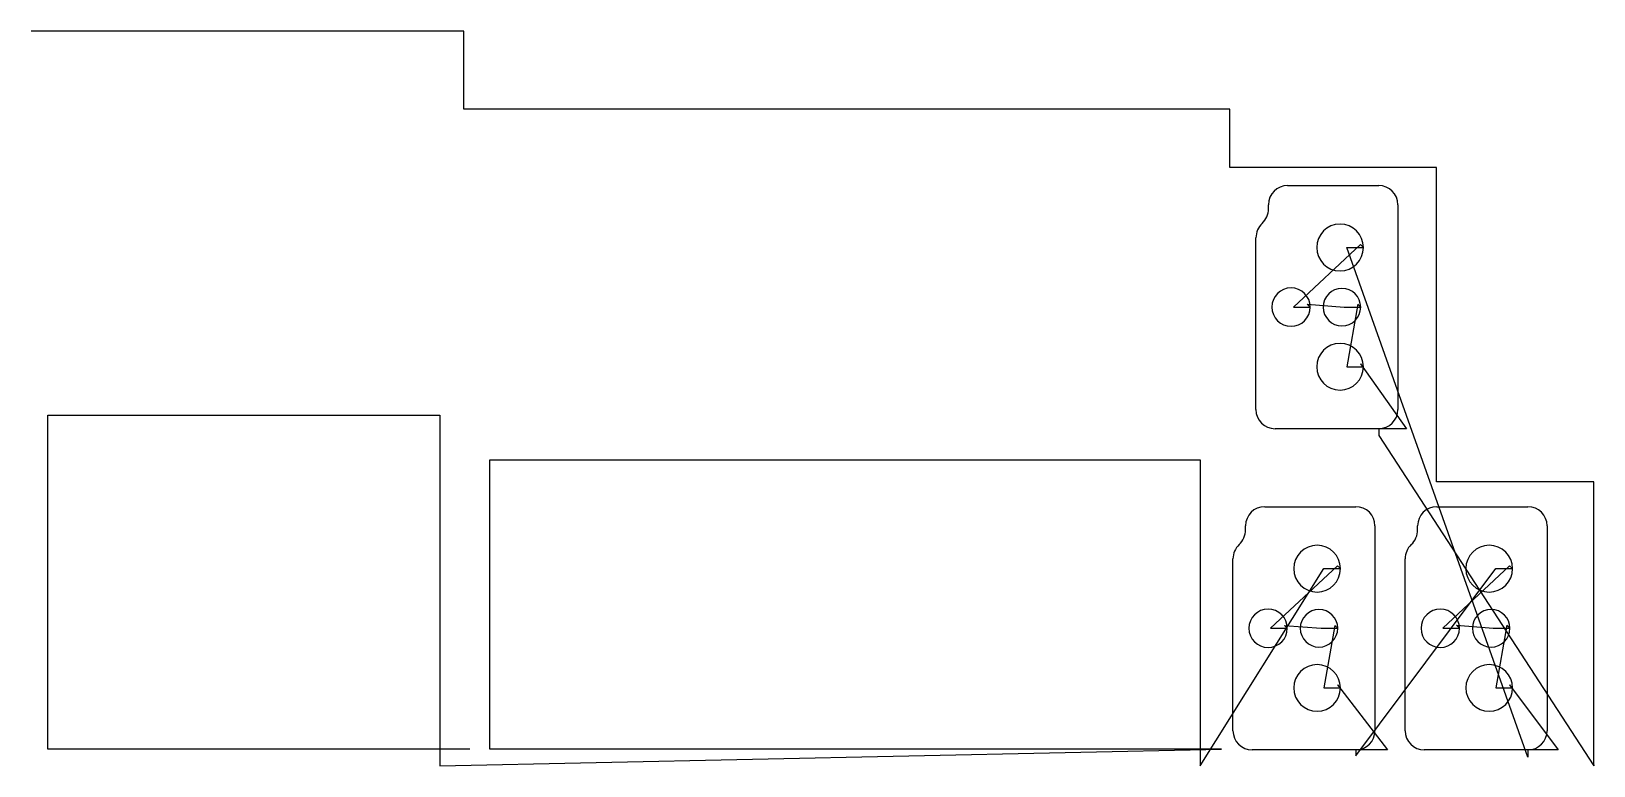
# Model space of a CAD drawing. Header units: metres. Extents: x 0 to 1873, y 0 to 880.
import ezdxf

# ---------------------------------------------------------------- set-up
doc = ezdxf.new("R2010")
doc.units = ezdxf.units.M

msp = doc.modelspace()

# ---------------------------------------------------------------- linework, layer by layer
at = {"layer": 'TOOL_0'}
for p, q in [((0.993, 880.314), (-0.007, 880.314)), ((518.598, 880.314), (0.993, 880.314)), ((518.598, 786.971), (518.598, 880.314)), ((1437.018, 786.971), (518.598, 786.971)), ((1437.018, 717.039), (1437.018, 786.971)), ((1684.673, 717.039), (1437.018, 717.039)), ((1684.673, 340.243), (1684.673, 717.039)), ((1506.181, 695.434), (1615.381, 695.434)), ((1483.181, 667.684), (1483.181, 672.434)), ((1638.381, 672.434), (1638.381, 426.934)), ((1468.181, 426.934), (1468.181, 632.827)), ((1593.46, 624.682), (1513.281, 549.683)), ((1794.212, 10.213), (1576.996, 621.146)), ((1576.996, 621.146), (1596.996, 621.146)), ((1596.996, 621.146), (1593.46, 624.682)), ((1513.281, 549.683), (1533.281, 549.683)), ((1533.281, 549.683), (1529.745, 553.219)), ((1529.745, 553.219), (1573.781, 549.683)), ((1573.781, 549.683), (1593.781, 549.683)), ((1590.245, 553.219), (1576.996, 478.22)), ((1593.781, 549.683), (1590.245, 553.219)), ((1576.996, 478.22), (1596.996, 478.22)), ((1596.996, 478.22), (1593.46, 481.756)), ((1593.46, 481.756), (1648.736, 403.934)), ((20, 20.001), (20, 420.001)), ((20, 420.001), (490, 420.001)), ((490, 420.001), (490, 20.001)), ((1615.381, 403.934), (1491.181, 403.934)), ((1648.736, 403.934), (1615.381, 403.934)), ((1615.381, 403.934), (1615.381, 395.978)), ((1615.381, 395.978), (1873.151, 0.004)), ((549.616, 20.001), (549.616, 366.501)), ((549.616, 366.501), (1401.116, 366.501)), ((1401.116, 366.501), (1401.116, 20.001)), ((1873.151, 340.243), (1684.673, 340.243)), ((1873.151, 1.004), (1873.151, 340.243)), ((1478.672, 310.502), (1587.872, 310.502)), ((1685.012, 310.503), (1794.212, 310.503)), ((1455.672, 282.752), (1455.672, 287.502)), ((1610.872, 287.502), (1610.872, 42.002)), ((1662.012, 282.753), (1662.012, 287.503)), ((1817.212, 287.503), (1817.212, 42.003)), ((1440.672, 42.002), (1440.672, 247.895)), ((1647.012, 42.003), (1647.012, 247.896)), ((1401.116, 0), (1549.491, 236.214)), ((1565.955, 239.75), (1485.775, 164.751)), ((1549.491, 236.214), (1569.491, 236.214)), ((1569.491, 236.214), (1565.955, 239.75)), ((1587.872, 11.779), (1755.831, 236.215)), ((1772.295, 239.751), (1692.115, 164.752)), ((1755.831, 236.215), (1775.831, 236.215)), ((1775.831, 236.215), (1772.295, 239.751)), ((1485.775, 164.751), (1505.775, 164.751)), ((1505.775, 164.751), (1502.239, 168.287)), ((1502.239, 168.287), (1546.274, 164.751)), ((1546.274, 164.751), (1566.274, 164.751)), ((1562.738, 168.287), (1549.488, 93.288)), ((1566.274, 164.751), (1562.738, 168.287)), ((1692.115, 164.752), (1712.115, 164.752)), ((1712.115, 164.752), (1708.579, 168.288)), ((1708.579, 168.288), (1752.614, 164.752)), ((1752.614, 164.752), (1772.614, 164.752)), ((1769.078, 168.288), (1755.828, 93.289)), ((1772.614, 164.752), (1769.078, 168.288)), ((1569.488, 93.288), (1565.952, 96.824)), ((1565.952, 96.824), (1626.034, 19.002)), ((1775.828, 93.289), (1772.292, 96.825)), ((1772.292, 96.825), (1830.399, 19.003)), ((1549.488, 93.288), (1569.488, 93.288)), ((1755.828, 93.289), (1775.828, 93.289)), ((490, 20.001), (20, 20.001)), ((525.792, 20.001), (490, 20.001)), ((490, 20.001), (490, 11.093)), ((490, 0), (1426.86, 20.001)), ((1401.116, 20.001), (549.616, 20.001)), ((1426.86, 20.001), (1401.116, 20.001)), ((1401.116, 20.001), (1401.116, 12.308)), ((1587.872, 19.002), (1463.672, 19.002)), ((1626.034, 19.002), (1587.872, 19.002)), ((1587.872, 19.002), (1587.872, 11.779)), ((1794.212, 19.003), (1670.012, 19.003)), ((1830.399, 19.003), (1794.212, 19.003)), ((1794.212, 19.003), (1794.212, 10.213)), ((490, 11.093), (490, 0)), ((1401.116, 12.308), (1401.116, 0)), ((1873.151, 0.004), (1873.151, 1.004)), ((1873.151, 1.004), (1873.151, 0.004)), ((1873.151, 0.004), (1873.151, 1.004))]:
    msp.add_line(p, q, dxfattribs=at)
for centre, radius, start, end in [((1506.181, 672.434), 23, 90, 180), ((1615.381, 672.434), 23, 0, 90), ((1458.781, 667.684), 24.4, 313.432373, 0), ((1491.781, 632.827), 23.6, 133.432455, 180), ((1568.996, 621.146), 28, 0, 180), ((1568.996, 621.146), 28, 180, 0), ((1510.281, 549.683), 23, 0, 180), ((1571.281, 549.683), 22.5, 0, 180), ((1510.281, 549.683), 23, 180, 0), ((1571.281, 549.683), 22.5, 180, 0), ((1568.996, 478.22), 28, 0, 180), ((1568.996, 478.22), 28, 180, 0), ((1491.181, 426.934), 23, 180, 270), ((1615.381, 426.934), 23, 270, 0), ((1478.672, 287.502), 23, 90, 180), ((1587.872, 287.502), 23, 0, 90), ((1685.012, 287.503), 23, 90, 180), ((1794.212, 287.503), 23, 0, 90), ((1431.272, 282.752), 24.4, 313.432373, 0), ((1637.612, 282.753), 24.4, 313.432373, 0), ((1464.272, 247.895), 23.6, 133.432455, 180), ((1541.491, 236.214), 28, 0, 180), ((1670.612, 247.896), 23.6, 133.432455, 180), ((1747.831, 236.215), 28, 0, 180), ((1541.491, 236.214), 28, 180, 0), ((1747.831, 236.215), 28, 180, 0), ((1482.775, 164.751), 23, 0, 180), ((1689.115, 164.752), 23, 0, 180), ((1543.774, 164.751), 22.5, 0, 180), ((1750.114, 164.752), 22.5, 0, 180), ((1482.775, 164.751), 23, 180, 0), ((1543.774, 164.751), 22.5, 180, 0), ((1689.115, 164.752), 23, 180, 0), ((1750.114, 164.752), 22.5, 180, 0), ((1541.488, 93.288), 28, 0, 180), ((1747.828, 93.289), 28, 0, 180), ((1541.488, 93.288), 28, 180, 0), ((1747.828, 93.289), 28, 180, 0), ((1463.672, 42.002), 23, 180, 270), ((1587.872, 42.002), 23, 270, 0), ((1670.012, 42.003), 23, 180, 270), ((1794.212, 42.003), 23, 270, 0)]:
    msp.add_arc(centre, radius, start, end, dxfattribs=at)

doc.saveas('drawing.dxf')
